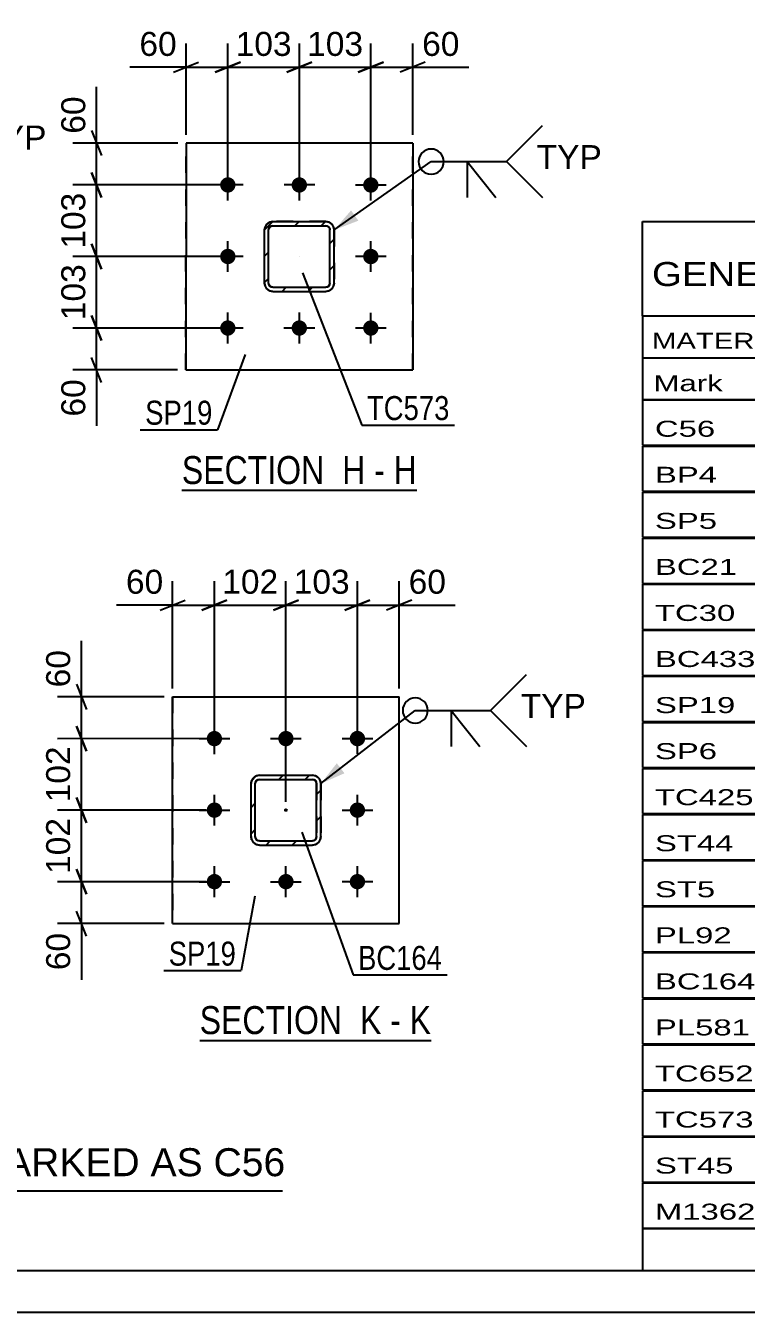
# Model space of a CAD drawing. Header units: millimetres. Extents: x -163 to 431, y -189 to 231.
# Drawn here: x 32.3 to 118.4, y -188.8 to -35.1 of the extents above; entities that cross this region are included whole.
import ezdxf

# ---------------------------------------------------------------- set-up
doc = ezdxf.new("R2010")
doc.units = ezdxf.units.MM
doc.linetypes.add('DXK_LINE_DOT2', pattern=[3.9198, 1.9599, -1.9599])
doc.linetypes.add('DXK_LINE_DOT3', pattern=[5.9187, 2.979, -0.9799, 0.9799, -0.9799])
doc.styles.add('Arial', font='ARIAL.TTF', dxfattribs={"height": 0.2})
doc.styles.add('Arial Narrow', font='ARIALN.TTF', dxfattribs={"height": 0.2})

# ---------------------------------------------------------------- blocks, each defined once
blk = doc.blocks.new('Unknown-284932107-1134')
at = {"color": 5, "linetype": 'Continuous'}
for p, q in [((-158.03, -183.79), (425.97, -183.79)), ((-163.03, -188.79), (430.97, -188.79))]:
    blk.add_line(p, q, dxfattribs=at)
blk = doc.blocks.new('Unknown-284932107-16 - 3554')
at = {"color": 6, "linetype": 'Continuous'}
blk.add_line((50.95, -90.63), (79.02, -90.63), dxfattribs=at)
at = {"color": 0, "linetype": 'Continuous'}
for points in [[(69.06, -89.88), (69.06, -86.38), (50.95, -86.38), (50.95, -89.88)], [(72.87, -89.88), (72.87, -86.38), (70.11, -86.38), (70.11, -89.88)], [(75.2, -89.88), (75.2, -86.38), (73.92, -86.38), (73.92, -89.88)], [(79.02, -89.88), (79.02, -86.38), (76.25, -86.38), (76.25, -89.88)]]:
    blk.add_wipeout(points, dxfattribs=at)
at = {"color": 7, "linetype": 'Continuous', "style": 'Arial Narrow'}
for s, p in [('SECTION ', (50.95, -89.88)), ('H', (70.11, -89.88)), ('H', (76.25, -89.88)), ('-', (73.92, -89.88))]:
    blk.add_text(s, height=3.34, dxfattribs=at).set_placement(p)
blk = doc.blocks.new('Unknown-284932107-21 - 4293')
at = {"color": 6, "linetype": 'Continuous'}
blk.add_line((53.08, -156.32), (80.73, -156.32), dxfattribs=at)
at = {"color": 0, "linetype": 'Continuous'}
for points in [[(71.19, -155.57), (71.19, -152.07), (53.08, -152.07), (53.08, -155.57)], [(74.8, -155.57), (74.8, -152.07), (72.24, -152.07), (72.24, -155.57)], [(77.12, -155.57), (77.12, -152.07), (75.85, -152.07), (75.85, -155.57)], [(80.73, -155.57), (80.73, -152.07), (78.17, -152.07), (78.17, -155.57)]]:
    blk.add_wipeout(points, dxfattribs=at)
at = {"color": 7, "linetype": 'Continuous', "style": 'Arial Narrow'}
for s, p in [('SECTION ', (53.08, -155.57)), ('K', (72.24, -155.57)), ('K', (78.17, -155.57)), ('-', (75.85, -155.57))]:
    blk.add_text(s, height=3.34, dxfattribs=at).set_placement(p)
blk = doc.blocks.new('Bolt-284932107-3603 - 3554')
at = {"linetype": 'Continuous'}
for points in [[(57.36, -54.17), (57.34, -54.36), (57.28, -54.54), (57.18, -54.71), (57.05, -54.85), (56.9, -54.96), (56.72, -55.04), (56.53, -55.08), (56.34, -55.07), (56.16, -55.03), (55.98, -54.95), (55.83, -54.84), (55.7, -54.69), (55.61, -54.53), (55.55, -54.35), (55.53, -54.15), (55.55, -53.96), (55.61, -53.78), (55.71, -53.62), (55.84, -53.48), (56, -53.36), (56.17, -53.29), (56.36, -53.25), (56.55, -53.25), (56.74, -53.29), (56.91, -53.37), (57.07, -53.49), (57.19, -53.63), (57.29, -53.8), (57.35, -53.98)], [(65.91, -54.17), (65.88, -54.36), (65.82, -54.54), (65.73, -54.71), (65.6, -54.85), (65.44, -54.96), (65.26, -55.04), (65.08, -55.08), (64.88, -55.07), (64.7, -55.03), (64.52, -54.95), (64.37, -54.84), (64.24, -54.7), (64.15, -54.53), (64.09, -54.35), (64.07, -54.16), (64.09, -53.97), (64.15, -53.78), (64.25, -53.62), (64.38, -53.48), (64.54, -53.37), (64.71, -53.29), (64.9, -53.25), (65.09, -53.25), (65.28, -53.29), (65.45, -53.37), (65.61, -53.49), (65.73, -53.63), (65.83, -53.8), (65.89, -53.98)], [(74.45, -54.17), (74.42, -54.36), (74.36, -54.55), (74.27, -54.71), (74.14, -54.85), (73.98, -54.96), (73.81, -55.04), (73.62, -55.08), (73.43, -55.08), (73.24, -55.03), (73.06, -54.96), (72.91, -54.84), (72.78, -54.7), (72.69, -54.53), (72.63, -54.35), (72.61, -54.16), (72.64, -53.97), (72.7, -53.79), (72.79, -53.62), (72.92, -53.48), (73.08, -53.37), (73.25, -53.29), (73.44, -53.25), (73.63, -53.25), (73.82, -53.3), (74, -53.38), (74.15, -53.49), (74.28, -53.63), (74.37, -53.8), (74.43, -53.98)], [(57.36, -62.71), (57.34, -62.9), (57.28, -63.08), (57.18, -63.25), (57.05, -63.39), (56.9, -63.5), (56.72, -63.58), (56.53, -63.62), (56.34, -63.62), (56.15, -63.57), (55.98, -63.49), (55.83, -63.38), (55.7, -63.24), (55.6, -63.07), (55.55, -62.89), (55.53, -62.7), (55.55, -62.51), (55.61, -62.32), (55.71, -62.16), (55.84, -62.02), (55.99, -61.91), (56.17, -61.83), (56.36, -61.79), (56.55, -61.79), (56.74, -61.84), (56.91, -61.91), (57.06, -62.03), (57.19, -62.17), (57.29, -62.34), (57.34, -62.52)], [(74.45, -62.72), (74.42, -62.91), (74.36, -63.09), (74.27, -63.25), (74.14, -63.39), (73.98, -63.51), (73.8, -63.58), (73.62, -63.62), (73.42, -63.62), (73.24, -63.58), (73.06, -63.5), (72.91, -63.38), (72.78, -63.24), (72.69, -63.07), (72.63, -62.89), (72.61, -62.7), (72.63, -62.51), (72.69, -62.33), (72.79, -62.16), (72.92, -62.02), (73.08, -61.91), (73.25, -61.83), (73.44, -61.79), (73.63, -61.8), (73.82, -61.84), (73.99, -61.92), (74.15, -62.03), (74.28, -62.18), (74.37, -62.34), (74.43, -62.52)], [(57.36, -71.25), (57.34, -71.44), (57.28, -71.63), (57.18, -71.79), (57.05, -71.93), (56.89, -72.04), (56.72, -72.12), (56.53, -72.16), (56.34, -72.16), (56.15, -72.12), (55.98, -72.04), (55.82, -71.92), (55.7, -71.78), (55.6, -71.61), (55.55, -71.43), (55.53, -71.24), (55.55, -71.05), (55.61, -70.87), (55.71, -70.7), (55.84, -70.56), (55.99, -70.45), (56.17, -70.37), (56.36, -70.33), (56.55, -70.34), (56.73, -70.38), (56.91, -70.46), (57.06, -70.57), (57.19, -70.71), (57.28, -70.88), (57.34, -71.06)], [(65.9, -71.26), (65.88, -71.45), (65.82, -71.63), (65.72, -71.79), (65.59, -71.93), (65.44, -72.05), (65.26, -72.12), (65.07, -72.16), (64.88, -72.16), (64.69, -72.12), (64.52, -72.04), (64.37, -71.92), (64.24, -71.78), (64.14, -71.61), (64.09, -71.43), (64.07, -71.24), (64.09, -71.05), (64.15, -70.87), (64.25, -70.7), (64.38, -70.56), (64.53, -70.45), (64.71, -70.37), (64.9, -70.33), (65.09, -70.34), (65.28, -70.38), (65.45, -70.46), (65.6, -70.57), (65.73, -70.72), (65.83, -70.88), (65.88, -71.07)], [(74.44, -71.26), (74.42, -71.45), (74.36, -71.63), (74.26, -71.79), (74.13, -71.94), (73.98, -72.05), (73.8, -72.12), (73.61, -72.16), (73.42, -72.16), (73.24, -72.12), (73.06, -72.04), (72.91, -71.92), (72.78, -71.78), (72.69, -71.61), (72.63, -71.43), (72.61, -71.24), (72.63, -71.05), (72.69, -70.87), (72.79, -70.7), (72.92, -70.56), (73.08, -70.45), (73.25, -70.37), (73.44, -70.34), (73.63, -70.34), (73.82, -70.38), (73.99, -70.46), (74.15, -70.57), (74.27, -70.72), (74.37, -70.88), (74.43, -71.07)]]:
    blk.add_hatch(color=1, dxfattribs=at).paths.add_polyline_path(points)
at = {"color": 1, "linetype": 'Continuous'}
for p, q in [((56.45, -56), (56.45, -52.33)), ((64.99, -56), (64.99, -52.33)), ((73.53, -56), (73.53, -52.33)), ((58.28, -54.16), (54.61, -54.16)), ((66.82, -54.16), (63.16, -54.16)), ((75.36, -54.17), (71.7, -54.17)), ((56.45, -64.54), (56.45, -60.87)), ((73.53, -64.54), (73.53, -60.87)), ((58.28, -62.7), (54.61, -62.7)), ((75.36, -62.71), (71.7, -62.71)), ((56.44, -73.08), (56.44, -69.41)), ((64.99, -73.08), (64.99, -69.41)), ((73.53, -73.08), (73.53, -69.42)), ((58.28, -71.25), (54.61, -71.25)), ((66.82, -71.25), (63.15, -71.25)), ((75.36, -71.25), (71.69, -71.25))]:
    blk.add_line(p, q, dxfattribs=at)
blk = doc.blocks.new('Part-284932107-3623 - 3554')
at = {"linetype": 'Continuous'}
h = blk.add_hatch(dxfattribs=at)
h.set_pattern_fill('', scale=0.7, style=0, pattern_type=0)
h.set_pattern_definition([(45, (61.8202, -58.5386), (-1.57154, 1.57154), [])])
h.paths.add_polyline_path([(68.15, -58.54), (61.82, -58.54), (61.44, -58.61), (61.11, -58.83), (60.9, -59.16), (60.82, -59.54), (60.82, -65.87), (60.9, -66.25), (61.11, -66.58), (61.44, -66.8), (61.82, -66.87), (68.15, -66.87), (68.53, -66.8), (68.86, -66.58), (69.08, -66.26), (69.15, -65.87), (69.15, -59.54), (69.08, -59.16), (68.86, -58.83), (68.54, -58.62)])
h.paths.add_polyline_path([(68.62, -59.35), (68.65, -59.54), (68.65, -65.87), (68.61, -66.06), (68.51, -66.23), (68.34, -66.33), (68.15, -66.37), (61.82, -66.37), (61.63, -66.33), (61.47, -66.23), (61.36, -66.06), (61.32, -65.87), (61.32, -59.54), (61.36, -59.35), (61.47, -59.18), (61.63, -59.08), (61.82, -59.04), (68.15, -59.04), (68.34, -59.08), (68.51, -59.19)])
at = {"color": 7, "linetype": 'DXK_LINE_DOT2'}
for p, q in [((60.82, -59.54), (60.9, -59.16)), ((60.82, -65.87), (60.82, -59.54)), ((61.36, -59.35), (61.32, -59.54)), ((61.32, -65.87), (61.32, -59.54)), ((61.47, -59.18), (61.36, -59.35)), ((61.44, -58.61), (61.82, -58.54)), ((61.63, -59.08), (61.47, -59.18)), ((61.82, -59.04), (61.63, -59.08)), ((68.15, -58.54), (61.82, -58.54)), ((61.82, -59.04), (68.15, -59.04)), ((68.15, -58.54), (68.54, -58.62)), ((68.35, -59.08), (68.15, -59.04)), ((68.51, -59.19), (68.35, -59.08)), ((68.62, -59.35), (68.51, -59.19)), ((68.65, -59.54), (68.62, -59.35)), ((68.65, -65.87), (68.65, -59.54)), ((69.08, -59.16), (69.08, -59.16)), ((69.08, -59.16), (69.15, -59.54)), ((69.15, -59.54), (69.15, -65.87)), ((60.9, -66.25), (60.82, -65.87)), ((61.32, -65.87), (61.36, -66.06)), ((61.36, -66.06), (61.47, -66.23)), ((68.51, -66.23), (68.61, -66.06)), ((68.61, -66.06), (68.65, -65.87)), ((69.15, -65.88), (69.08, -66.26)), ((69.15, -65.87), (69.15, -65.88)), ((61.82, -66.87), (61.44, -66.8)), ((61.47, -66.23), (61.63, -66.33)), ((61.63, -66.33), (61.82, -66.37)), ((61.82, -66.37), (68.15, -66.37)), ((61.82, -66.87), (68.15, -66.87)), ((68.15, -66.37), (68.34, -66.33)), ((68.54, -66.8), (68.15, -66.87)), ((68.34, -66.33), (68.51, -66.23))]:
    blk.add_line(p, q, dxfattribs=at)
at = {"color": 2, "linetype": 'Continuous'}
for p, q in [((60.9, -59.16), (60.82, -59.54)), ((60.82, -59.54), (60.82, -59.54)), ((60.82, -65.87), (60.82, -59.54)), ((61.32, -59.54), (61.36, -59.35)), ((61.32, -59.54), (61.32, -59.54)), ((61.32, -65.87), (61.32, -59.54)), ((61.36, -59.35), (61.47, -59.18)), ((61.82, -58.54), (61.44, -58.61)), ((61.47, -59.18), (61.63, -59.08)), ((61.63, -59.08), (61.82, -59.04)), ((61.82, -58.54), (61.82, -58.54)), ((61.82, -58.54), (68.15, -58.54)), ((61.82, -59.04), (61.82, -59.04)), ((61.82, -59.04), (68.15, -59.04)), ((68.15, -58.54), (68.15, -58.54)), ((68.54, -58.62), (68.15, -58.54)), ((68.15, -59.04), (68.15, -59.04)), ((68.15, -59.04), (68.34, -59.08)), ((68.34, -59.08), (68.51, -59.19)), ((68.51, -59.19), (68.62, -59.35)), ((68.62, -59.35), (68.65, -59.54)), ((68.65, -59.54), (68.65, -59.54)), ((68.65, -65.87), (68.65, -59.54)), ((69.15, -59.54), (69.08, -59.16)), ((69.15, -59.54), (69.15, -59.54)), ((69.15, -65.87), (69.15, -59.54)), ((60.82, -65.87), (60.82, -65.87)), ((60.82, -65.87), (60.9, -66.25)), ((61.32, -65.87), (61.32, -65.87)), ((61.36, -66.06), (61.32, -65.87)), ((61.47, -66.23), (61.36, -66.06)), ((68.61, -66.06), (68.51, -66.23)), ((68.65, -65.87), (68.61, -66.06)), ((68.65, -65.87), (68.65, -65.87)), ((69.08, -66.26), (69.15, -65.87)), ((69.15, -65.87), (69.15, -65.87)), ((61.44, -66.8), (61.82, -66.87)), ((61.63, -66.33), (61.47, -66.23)), ((61.82, -66.37), (61.63, -66.33)), ((61.82, -66.37), (61.82, -66.37)), ((61.82, -66.37), (68.15, -66.37)), ((61.82, -66.87), (61.82, -66.87)), ((61.82, -66.87), (68.15, -66.87)), ((68.34, -66.33), (68.15, -66.37)), ((68.15, -66.37), (68.15, -66.37)), ((68.15, -66.87), (68.53, -66.8)), ((68.15, -66.87), (68.15, -66.87)), ((68.51, -66.23), (68.34, -66.33))]:
    blk.add_line(p, q, dxfattribs=at)
at = {"color": 7, "linetype": 'DXK_LINE_DOT3'}
blk.add_line((64.99, -62.71), (64.99, -62.71), dxfattribs=at)
at = {"color": 7, "linetype": 'DXK_LINE_DOT2'}
for centre, start, end in [((61.82, -59.54), 112.4901, 157.4901), ((68.15, -59.54), 22.4901, 67.4901), ((61.82, -65.87), 202.4901, 247.4901), ((68.15, -65.87), 292.4901, 337.4901)]:
    blk.add_arc(centre, 1, start, end, dxfattribs=at)
at = {"color": 2, "linetype": 'Continuous'}
for centre, start, end in [((61.82, -59.54), 112.4901, 157.4901), ((68.15, -59.54), 22.4901, 67.4901), ((61.82, -65.87), 202.4901, 247.4901), ((68.15, -65.87), 292.4901, 337.4901)]:
    blk.add_arc(centre, 1, start, end, dxfattribs=at)
blk = doc.blocks.new('Part-284932107-3637 - 3554')
at = {"color": 2, "linetype": 'Continuous'}
for p, q in [((51.45, -49.16), (51.44, -76.25)), ((78.53, -49.17), (51.45, -49.16)), ((78.53, -49.17), (78.53, -49.17)), ((78.53, -49.17), (78.53, -76.25)), ((51.44, -76.25), (78.53, -76.25)), ((78.53, -76.25), (78.53, -76.25))]:
    blk.add_line(p, q, dxfattribs=at)
at = {"color": 7, "linetype": 'DXK_LINE_DOT2'}
for p, q in [((51.44, -76.25), (51.45, -49.16)), ((78.53, -76.25), (78.53, -49.17)), ((78.53, -49.17), (78.53, -49.17)), ((78.53, -76.25), (78.53, -76.25))]:
    blk.add_line(p, q, dxfattribs=at)
blk = doc.blocks.new('Part-284932107-4358 - 4293')
at = {"linetype": 'Continuous'}
h = blk.add_hatch(dxfattribs=at)
h.set_pattern_fill('', scale=0.7, style=0, pattern_type=0)
h.set_pattern_definition([(45, (59.833, -124.7342), (-1.57154, 1.57154), [])])
h.paths.add_polyline_path([(60.22, -124.66), (59.83, -124.73), (59.51, -124.95), (59.29, -125.28), (59.22, -125.66), (59.22, -131.99), (59.29, -132.37), (59.51, -132.7), (59.83, -132.92), (60.22, -132.99), (66.55, -132.99), (66.93, -132.91), (67.26, -132.7), (67.47, -132.37), (67.55, -131.99), (67.55, -125.66), (67.47, -125.27), (67.26, -124.95), (66.93, -124.73), (66.55, -124.66)])
h.paths.add_polyline_path([(66.55, -125.16), (66.74, -125.19), (66.9, -125.3), (67.01, -125.47), (67.05, -125.66), (67.05, -131.99), (67.01, -132.18), (66.9, -132.34), (66.74, -132.45), (66.55, -132.49), (60.22, -132.49), (60.03, -132.45), (59.86, -132.34), (59.76, -132.18), (59.72, -131.99), (59.72, -125.66), (59.75, -125.47), (59.86, -125.3), (60.02, -125.2), (60.22, -125.16)])
blk.add_hatch(color=246, dxfattribs=at).paths.add_polyline_path([(63.38, -128.92, -1), (63.38, -128.72, -1)])
at = {"color": 7, "linetype": 'DXK_LINE_DOT2'}
for p, q in [((59.22, -125.66), (59.29, -125.28)), ((59.22, -131.99), (59.22, -125.66)), ((59.75, -125.47), (59.72, -125.66)), ((59.72, -131.99), (59.72, -125.66)), ((59.86, -125.3), (59.75, -125.47)), ((59.83, -124.73), (60.22, -124.66)), ((60.02, -125.2), (59.86, -125.3)), ((60.22, -125.16), (60.02, -125.2)), ((60.22, -124.66), (66.55, -124.66)), ((60.22, -125.16), (66.55, -125.16)), ((66.55, -124.66), (66.93, -124.73)), ((66.74, -125.2), (66.55, -125.16)), ((66.9, -125.3), (66.74, -125.2)), ((67.01, -125.47), (66.9, -125.3)), ((67.05, -125.66), (67.01, -125.47)), ((67.05, -125.66), (67.05, -131.99)), ((67.47, -125.27), (67.55, -125.66)), ((67.55, -125.66), (67.55, -131.99)), ((59.29, -132.37), (59.22, -131.99)), ((59.72, -131.99), (59.76, -132.18)), ((67.01, -132.18), (67.05, -131.99)), ((67.55, -131.99), (67.47, -132.37)), ((67.55, -131.99), (67.55, -131.99)), ((59.76, -132.18), (59.86, -132.35)), ((60.22, -132.99), (59.83, -132.92)), ((59.86, -132.35), (60.03, -132.45)), ((60.03, -132.45), (60.22, -132.49)), ((60.22, -132.49), (66.55, -132.49)), ((60.22, -132.99), (66.55, -132.99)), ((66.55, -132.49), (66.74, -132.45)), ((66.93, -132.91), (66.55, -132.99)), ((66.74, -132.45), (66.9, -132.34)), ((66.9, -132.34), (67.01, -132.18)), ((66.93, -132.91), (66.93, -132.91))]:
    blk.add_line(p, q, dxfattribs=at)
at = {"color": 2, "linetype": 'Continuous'}
for p, q in [((59.29, -125.28), (59.22, -125.66)), ((59.22, -125.66), (59.22, -125.66)), ((59.22, -131.99), (59.22, -125.66)), ((59.72, -125.66), (59.75, -125.47)), ((59.72, -125.66), (59.72, -125.66)), ((59.72, -131.99), (59.72, -125.66)), ((59.75, -125.47), (59.86, -125.3)), ((60.22, -124.66), (59.83, -124.73)), ((59.86, -125.3), (60.02, -125.2)), ((60.02, -125.2), (60.22, -125.16)), ((60.22, -124.66), (60.22, -124.66)), ((60.22, -124.66), (66.55, -124.66)), ((60.22, -125.16), (60.22, -125.16)), ((60.22, -125.16), (66.55, -125.16)), ((66.55, -124.66), (66.55, -124.66)), ((66.93, -124.73), (66.55, -124.66)), ((66.55, -125.16), (66.55, -125.16)), ((66.55, -125.16), (66.74, -125.19)), ((66.74, -125.19), (66.9, -125.3)), ((66.9, -125.3), (67.01, -125.47)), ((67.01, -125.47), (67.05, -125.66)), ((67.05, -125.66), (67.05, -125.66)), ((67.05, -131.99), (67.05, -125.66)), ((67.55, -125.66), (67.47, -125.27)), ((67.55, -125.66), (67.55, -125.66)), ((67.55, -131.99), (67.55, -125.66)), ((59.22, -131.99), (59.22, -131.99)), ((59.22, -131.99), (59.29, -132.37)), ((59.72, -131.99), (59.72, -131.99)), ((59.76, -132.18), (59.72, -131.99)), ((67.05, -131.99), (67.01, -132.18)), ((67.05, -131.99), (67.05, -131.99)), ((67.47, -132.37), (67.55, -131.99)), ((67.55, -131.99), (67.55, -131.99)), ((59.86, -132.34), (59.76, -132.18)), ((59.83, -132.92), (60.22, -132.99)), ((60.03, -132.45), (59.86, -132.34)), ((60.22, -132.49), (60.03, -132.45)), ((60.22, -132.49), (60.22, -132.49)), ((60.22, -132.49), (66.55, -132.49)), ((60.22, -132.99), (60.22, -132.99)), ((60.22, -132.99), (66.55, -132.99)), ((66.74, -132.45), (66.55, -132.49)), ((66.55, -132.49), (66.55, -132.49)), ((66.55, -132.99), (66.93, -132.91)), ((66.55, -132.99), (66.55, -132.99)), ((66.9, -132.34), (66.74, -132.45)), ((67.01, -132.18), (66.9, -132.34))]:
    blk.add_line(p, q, dxfattribs=at)
at = {"color": 7, "linetype": 'DXK_LINE_DOT3'}
blk.add_line((63.38, -128.82), (63.38, -128.82), dxfattribs=at)
at = {"color": 246, "linetype": 'DXK_LINE_DOT2'}
blk.add_line((63.38, -128.82), (63.38, -128.82), dxfattribs=at)
at = {"color": 246, "linetype": 'Continuous'}
blk.add_circle((63.38, -128.82), 0.1, dxfattribs=at)
at = {"color": 7, "linetype": 'DXK_LINE_DOT2'}
for centre, start, end in [((60.22, -125.66), 112.5099, 157.5099), ((66.55, -125.66), 22.5099, 67.5099), ((60.22, -131.99), 202.5099, 247.5099), ((66.55, -131.99), 292.5099, 337.5099)]:
    blk.add_arc(centre, 1, start, end, dxfattribs=at)
at = {"color": 2, "linetype": 'Continuous'}
for centre, start, end in [((60.22, -125.66), 112.5099, 157.5099), ((66.55, -125.66), 22.5099, 67.5099), ((60.22, -131.99), 202.5099, 247.5099), ((66.55, -131.99), 292.5099, 337.5099)]:
    blk.add_arc(centre, 1, start, end, dxfattribs=at)
blk = doc.blocks.new('Bolt-284932107-4303 - 4293')
at = {"linetype": 'Continuous'}
for points in [[(55.63, -120.74), (55.52, -120.9), (55.38, -121.03), (55.21, -121.12), (55.03, -121.18), (54.84, -121.2), (54.65, -121.18), (54.47, -121.12), (54.3, -121.03), (54.16, -120.9), (54.05, -120.74), (53.97, -120.57), (53.93, -120.38), (53.93, -120.19), (53.97, -120), (54.05, -119.82), (54.16, -119.67), (54.3, -119.54), (54.47, -119.45), (54.65, -119.39), (54.84, -119.37), (55.03, -119.39), (55.21, -119.45), (55.38, -119.54), (55.52, -119.67), (55.63, -119.83), (55.71, -120), (55.75, -120.19), (55.75, -120.38), (55.71, -120.57)], [(64.18, -120.74), (64.06, -120.9), (63.92, -121.02), (63.75, -121.12), (63.57, -121.18), (63.38, -121.2), (63.19, -121.18), (63.01, -121.12), (62.84, -121.02), (62.7, -120.9), (62.59, -120.74), (62.51, -120.56), (62.47, -120.38), (62.47, -120.19), (62.51, -120), (62.59, -119.82), (62.7, -119.67), (62.84, -119.54), (63.01, -119.44), (63.19, -119.39), (63.38, -119.37), (63.57, -119.39), (63.76, -119.45), (63.92, -119.54), (64.06, -119.67), (64.18, -119.83), (64.25, -120), (64.29, -120.19), (64.29, -120.38), (64.25, -120.57)], [(72.72, -120.74), (72.6, -120.9), (72.46, -121.02), (72.3, -121.12), (72.11, -121.18), (71.92, -121.2), (71.73, -121.18), (71.55, -121.12), (71.38, -121.02), (71.24, -120.89), (71.13, -120.74), (71.05, -120.56), (71.01, -120.38), (71.01, -120.18), (71.05, -120), (71.13, -119.82), (71.24, -119.67), (71.39, -119.54), (71.55, -119.44), (71.73, -119.38), (71.92, -119.36), (72.12, -119.38), (72.3, -119.44), (72.46, -119.54), (72.61, -119.67), (72.72, -119.82), (72.8, -120), (72.84, -120.19), (72.84, -120.38), (72.8, -120.57)], [(55.64, -129.29), (55.52, -129.44), (55.38, -129.57), (55.21, -129.66), (55.03, -129.72), (54.84, -129.74), (54.65, -129.72), (54.47, -129.66), (54.3, -129.57), (54.16, -129.44), (54.05, -129.28), (53.97, -129.11), (53.93, -128.92), (53.93, -128.73), (53.97, -128.54), (54.05, -128.37), (54.16, -128.21), (54.3, -128.08), (54.47, -127.99), (54.65, -127.93), (54.84, -127.91), (55.03, -127.93), (55.22, -127.99), (55.38, -128.08), (55.52, -128.21), (55.64, -128.37), (55.71, -128.54), (55.75, -128.73), (55.75, -128.92), (55.71, -129.11)], [(72.72, -129.28), (72.61, -129.44), (72.46, -129.57), (72.3, -129.66), (72.11, -129.72), (71.92, -129.74), (71.73, -129.72), (71.55, -129.66), (71.39, -129.56), (71.24, -129.44), (71.13, -129.28), (71.05, -129.11), (71.01, -128.92), (71.01, -128.73), (71.05, -128.54), (71.13, -128.36), (71.24, -128.21), (71.39, -128.08), (71.55, -127.98), (71.74, -127.93), (71.93, -127.91), (72.12, -127.93), (72.3, -127.99), (72.46, -128.08), (72.61, -128.21), (72.72, -128.37), (72.8, -128.54), (72.84, -128.73), (72.84, -128.92), (72.8, -129.11)], [(55.64, -137.83), (55.52, -137.98), (55.38, -138.11), (55.22, -138.21), (55.03, -138.26), (54.84, -138.28), (54.65, -138.26), (54.47, -138.2), (54.3, -138.11), (54.16, -137.98), (54.05, -137.82), (53.97, -137.65), (53.93, -137.46), (53.93, -137.27), (53.97, -137.08), (54.05, -136.91), (54.16, -136.75), (54.31, -136.63), (54.47, -136.53), (54.65, -136.47), (54.84, -136.45), (55.03, -136.47), (55.22, -136.53), (55.38, -136.63), (55.53, -136.75), (55.64, -136.91), (55.72, -137.09), (55.76, -137.27), (55.75, -137.46), (55.71, -137.65)], [(64.18, -137.83), (64.07, -137.98), (63.92, -138.11), (63.76, -138.2), (63.57, -138.26), (63.38, -138.28), (63.19, -138.26), (63.01, -138.2), (62.85, -138.11), (62.7, -137.98), (62.59, -137.82), (62.51, -137.65), (62.47, -137.46), (62.47, -137.27), (62.51, -137.08), (62.59, -136.91), (62.7, -136.75), (62.85, -136.62), (63.01, -136.53), (63.2, -136.47), (63.39, -136.45), (63.58, -136.47), (63.76, -136.53), (63.92, -136.63), (64.07, -136.75), (64.18, -136.91), (64.26, -137.08), (64.3, -137.27), (64.3, -137.46), (64.26, -137.65)], [(72.72, -137.82), (72.61, -137.98), (72.46, -138.11), (72.3, -138.2), (72.12, -138.26), (71.93, -138.28), (71.73, -138.26), (71.55, -138.2), (71.39, -138.11), (71.24, -137.98), (71.13, -137.82), (71.05, -137.65), (71.01, -137.46), (71.02, -137.27), (71.06, -137.08), (71.13, -136.91), (71.25, -136.75), (71.39, -136.62), (71.55, -136.53), (71.74, -136.47), (71.93, -136.45), (72.12, -136.47), (72.3, -136.53), (72.47, -136.62), (72.61, -136.75), (72.72, -136.91), (72.8, -137.08), (72.84, -137.27), (72.84, -137.46), (72.8, -137.65)]]:
    blk.add_hatch(color=1, dxfattribs=at).paths.add_polyline_path(points)
at = {"color": 1, "linetype": 'Continuous'}
for p, q in [((54.84, -122.12), (54.84, -118.45)), ((63.38, -122.12), (63.38, -118.45)), ((71.92, -122.11), (71.92, -118.45)), ((53.01, -120.28), (56.67, -120.28)), ((61.55, -120.28), (65.22, -120.28)), ((70.09, -120.28), (73.76, -120.28)), ((54.84, -130.66), (54.84, -126.99)), ((71.93, -130.66), (71.92, -126.99)), ((53.01, -128.83), (56.68, -128.83)), ((70.09, -128.82), (73.76, -128.82)), ((54.84, -139.2), (54.84, -135.53)), ((63.39, -139.2), (63.38, -135.53)), ((71.93, -139.2), (71.93, -135.53)), ((53.01, -137.37), (56.68, -137.37)), ((61.55, -137.37), (65.22, -137.37)), ((70.09, -137.36), (73.76, -137.36))]:
    blk.add_line(p, q, dxfattribs=at)
blk = doc.blocks.new('Part-284932107-4344 - 4293')
at = {"color": 2, "linetype": 'Continuous'}
for p, q in [((49.84, -115.29), (76.92, -115.28)), ((49.84, -115.29), (49.84, -115.29)), ((49.84, -142.37), (49.84, -115.29)), ((76.92, -115.28), (76.92, -115.28)), ((76.93, -142.36), (76.92, -115.28)), ((49.84, -142.37), (76.93, -142.36)), ((49.84, -142.37), (49.84, -142.37)), ((76.93, -142.36), (76.93, -142.36))]:
    blk.add_line(p, q, dxfattribs=at)
at = {"color": 7, "linetype": 'DXK_LINE_DOT2'}
for p, q in [((49.84, -115.29), (76.92, -115.28)), ((49.84, -115.29), (49.84, -142.37)), ((76.93, -142.36), (76.92, -115.28)), ((49.84, -142.37), (76.93, -142.36))]:
    blk.add_line(p, q, dxfattribs=at)
blk = doc.blocks.new('StraightDimension-284932107-3693 - 3554')
at = {"color": 7, "linetype": 'Continuous'}
for p, q in [((56.45, -53.16), (56.45, -37.25)), ((64.99, -53.16), (64.99, -37.25)), ((54.95, -40.7), (57.95, -39.5)), ((66.49, -39.5), (63.49, -40.7)), ((56.45, -40.1), (64.99, -40.1))]:
    blk.add_line(p, q, dxfattribs=at)
at = {"color": 0}
blk.add_wipeout([(64.65, -39.35), (64.65, -35.15), (56.78, -35.15), (56.78, -39.35)], dxfattribs=at)
at = {"color": 3, "style": 'Arial'}
blk.add_text('103', height=2.865, dxfattribs=at).set_placement((57.38, -38.75))
blk = doc.blocks.new('StraightDimension-284932107-3683 - 3554')
at = {"color": 7, "linetype": 'Continuous'}
for p, q in [((51.45, -48.16), (51.45, -37.25)), ((56.45, -53.16), (56.45, -37.25)), ((49.95, -40.7), (52.95, -39.5)), ((57.95, -39.5), (54.95, -40.7)), ((51.45, -40.1), (56.45, -40.1))]:
    blk.add_line(p, q, dxfattribs=at)
at = {"color": 0}
blk.add_wipeout([(50.92, -39.35), (50.92, -35.15), (45.28, -35.15), (45.28, -39.35)], dxfattribs=at)
at = {"color": 7, "linetype": 'Continuous'}
blk.add_line((51.45, -40.1), (44.75, -40.1), dxfattribs=at)
blk.add_line((51.45, -40.1), (44.75, -40.1), dxfattribs=at)
at = {"color": 3, "style": 'Arial'}
blk.add_text('60', height=2.865, dxfattribs=at).set_placement((45.88, -38.75))
blk = doc.blocks.new('StraightDimension-284932107-3642 - 3554')
at = {"color": 7, "linetype": 'Continuous'}
for p, q in [((40.16, -69.75), (41.36, -72.75)), ((55.44, -71.25), (37.91, -71.25)), ((40.76, -76.25), (40.76, -71.25)), ((41.36, -77.75), (40.16, -74.75)), ((50.44, -76.25), (37.91, -76.25))]:
    blk.add_line(p, q, dxfattribs=at)
at = {"color": 0}
blk.add_wipeout([(40.01, -76.77), (35.81, -76.77), (35.81, -82.42), (40.01, -82.42)], dxfattribs=at)
at = {"color": 7, "linetype": 'Continuous'}
blk.add_line((40.76, -76.25), (40.76, -82.94), dxfattribs=at)
blk.add_line((40.76, -76.25), (40.76, -82.94), dxfattribs=at)
at = {"color": 3, "style": 'Arial'}
blk.add_text('60', height=2.865, rotation=90.0002, dxfattribs=at).set_placement((39.41, -81.82))
blk = doc.blocks.new('StraightDimension-284932107-3652 - 3554')
at = {"color": 7, "linetype": 'Continuous'}
for p, q in [((40.16, -61.2), (41.36, -64.2)), ((55.45, -62.7), (37.91, -62.7)), ((40.76, -71.25), (40.76, -62.7)), ((41.36, -72.75), (40.16, -69.75)), ((55.44, -71.25), (37.91, -71.25))]:
    blk.add_line(p, q, dxfattribs=at)
at = {"color": 0}
blk.add_wipeout([(40.01, -63.04), (35.81, -63.04), (35.81, -70.91), (40.01, -70.91)], dxfattribs=at)
at = {"color": 3, "style": 'Arial'}
blk.add_text('103', height=2.865, rotation=90.0002, dxfattribs=at).set_placement((39.41, -70.31))
blk = doc.blocks.new('StraightDimension-284932107-3662 - 3554')
at = {"color": 7, "linetype": 'Continuous'}
for p, q in [((40.16, -52.66), (41.36, -55.66)), ((55.45, -54.16), (37.91, -54.16)), ((40.76, -62.7), (40.76, -54.16)), ((41.36, -64.2), (40.16, -61.2)), ((55.45, -62.7), (37.91, -62.7))]:
    blk.add_line(p, q, dxfattribs=at)
at = {"color": 0}
blk.add_wipeout([(40.01, -54.5), (35.81, -54.5), (35.81, -62.37), (40.01, -62.37)], dxfattribs=at)
at = {"color": 3, "style": 'Arial'}
blk.add_text('103', height=2.865, rotation=90.0002, dxfattribs=at).set_placement((39.41, -61.77))
blk = doc.blocks.new('StraightDimension-284932107-3672 - 3554')
at = {"color": 7, "linetype": 'Continuous'}
for p, q in [((50.45, -49.16), (37.91, -49.16)), ((40.16, -47.66), (41.36, -50.66)), ((40.76, -54.16), (40.76, -49.16)), ((41.36, -55.66), (40.16, -52.66)), ((55.45, -54.16), (37.91, -54.16))]:
    blk.add_line(p, q, dxfattribs=at)
at = {"color": 0}
blk.add_wipeout([(40.01, -42.99), (35.81, -42.99), (35.81, -48.64), (40.01, -48.64)], dxfattribs=at)
at = {"color": 7, "linetype": 'Continuous'}
blk.add_line((40.76, -49.16), (40.76, -42.46), dxfattribs=at)
blk.add_line((40.76, -49.16), (40.76, -42.46), dxfattribs=at)
at = {"color": 3, "style": 'Arial'}
blk.add_text('60', height=2.865, rotation=90.0002, dxfattribs=at).set_placement((39.41, -48.04))
blk = doc.blocks.new('StraightDimension-284932107-3703 - 3554')
at = {"color": 7, "linetype": 'Continuous'}
for p, q in [((64.99, -53.16), (64.99, -37.25)), ((73.53, -53.17), (73.53, -37.25)), ((63.49, -40.7), (66.49, -39.5)), ((75.03, -39.5), (72.03, -40.7)), ((64.99, -40.1), (73.53, -40.1))]:
    blk.add_line(p, q, dxfattribs=at)
at = {"color": 0}
blk.add_wipeout([(73.19, -39.35), (73.19, -35.15), (65.32, -35.15), (65.32, -39.35)], dxfattribs=at)
at = {"color": 3, "style": 'Arial'}
blk.add_text('103', height=2.865, dxfattribs=at).set_placement((65.92, -38.75))
blk = doc.blocks.new('StraightDimension-284932107-3713 - 3554')
at = {"color": 7, "linetype": 'Continuous'}
for p, q in [((73.53, -53.17), (73.53, -37.25)), ((78.53, -48.17), (78.53, -37.25)), ((72.03, -40.7), (75.03, -39.5)), ((80.03, -39.5), (77.03, -40.7)), ((73.53, -40.1), (78.53, -40.1))]:
    blk.add_line(p, q, dxfattribs=at)
at = {"color": 0}
blk.add_wipeout([(84.7, -39.35), (84.7, -35.15), (79.06, -35.15), (79.06, -39.35)], dxfattribs=at)
at = {"color": 7, "linetype": 'Continuous'}
blk.add_line((78.53, -40.1), (85.23, -40.1), dxfattribs=at)
blk.add_line((78.53, -40.1), (85.23, -40.1), dxfattribs=at)
at = {"color": 3, "style": 'Arial'}
blk.add_text('60', height=2.865, dxfattribs=at).set_placement((79.66, -38.75))
blk = doc.blocks.new('StraightDimension-284932107-4382 - 4293')
at = {"color": 7, "linetype": 'Continuous'}
for p, q in [((63.38, -127.82), (63.38, -101.48)), ((71.92, -119.28), (71.92, -101.48)), ((61.88, -104.93), (64.88, -103.73)), ((63.38, -104.33), (71.92, -104.33)), ((73.42, -103.73), (70.42, -104.93))]:
    blk.add_line(p, q, dxfattribs=at)
at = {"color": 0}
blk.add_wipeout([(71.59, -103.58), (71.59, -99.38), (63.72, -99.38), (63.72, -103.58)], dxfattribs=at)
at = {"color": 3, "style": 'Arial'}
blk.add_text('103', height=2.865, dxfattribs=at).set_placement((64.32, -102.98))
blk = doc.blocks.new('StraightDimension-284932107-4363 - 4293')
at = {"color": 7, "linetype": 'Continuous'}
for p, q in [((49.84, -114.29), (49.84, -101.48)), ((54.84, -119.28), (54.84, -101.48)), ((48.34, -104.93), (51.34, -103.73)), ((49.84, -104.33), (54.84, -104.33)), ((56.34, -103.73), (53.34, -104.93))]:
    blk.add_line(p, q, dxfattribs=at)
at = {"color": 0}
blk.add_wipeout([(49.31, -103.58), (49.31, -99.38), (43.67, -99.38), (43.67, -103.58)], dxfattribs=at)
at = {"color": 7, "linetype": 'Continuous'}
blk.add_line((49.84, -104.33), (43.14, -104.33), dxfattribs=at)
blk.add_line((49.84, -104.33), (43.14, -104.33), dxfattribs=at)
at = {"color": 3, "style": 'Arial'}
blk.add_text('60', height=2.865, dxfattribs=at).set_placement((44.27, -102.98))
blk = doc.blocks.new('StraightDimension-284932107-8645 - 4293')
at = {"color": 7, "linetype": 'Continuous'}
for p, q in [((38.35, -118.79), (39.55, -121.79)), ((53.84, -120.28), (36.1, -120.29)), ((38.95, -128.83), (38.95, -120.29)), ((39.55, -130.33), (38.35, -127.33)), ((53.84, -128.83), (36.1, -128.83))]:
    blk.add_line(p, q, dxfattribs=at)
at = {"color": 0}
blk.add_wipeout([(38.2, -120.62), (34, -120.62), (34, -128.49), (38.2, -128.49)], dxfattribs=at)
at = {"color": 3, "style": 'Arial'}
blk.add_text('102', height=2.865, rotation=90.0117, dxfattribs=at).set_placement((37.6, -127.89))
blk = doc.blocks.new('StraightDimension-284932107-4373 - 4293')
at = {"color": 7, "linetype": 'Continuous'}
for p, q in [((54.84, -119.28), (54.84, -101.48)), ((63.38, -127.82), (63.38, -101.48)), ((53.34, -104.93), (56.34, -103.73)), ((54.84, -104.33), (63.38, -104.33)), ((64.88, -103.73), (61.88, -104.93))]:
    blk.add_line(p, q, dxfattribs=at)
at = {"color": 0}
blk.add_wipeout([(63.05, -103.58), (63.05, -99.38), (55.18, -99.38), (55.18, -103.58)], dxfattribs=at)
at = {"color": 3, "style": 'Arial'}
blk.add_text('102', height=2.865, dxfattribs=at).set_placement((55.78, -102.98))
blk = doc.blocks.new('StraightDimension-284932107-4391 - 4293')
at = {"color": 7, "linetype": 'Continuous'}
for p, q in [((71.92, -119.28), (71.92, -101.48)), ((76.92, -114.28), (76.92, -101.48)), ((70.42, -104.93), (73.42, -103.73)), ((71.92, -104.33), (76.92, -104.33)), ((78.42, -103.73), (75.42, -104.93))]:
    blk.add_line(p, q, dxfattribs=at)
at = {"color": 0}
blk.add_wipeout([(83.1, -103.58), (83.1, -99.38), (77.45, -99.38), (77.45, -103.58)], dxfattribs=at)
at = {"color": 7, "linetype": 'Continuous'}
blk.add_line((76.92, -104.33), (83.62, -104.33), dxfattribs=at)
blk.add_line((76.92, -104.33), (83.62, -104.33), dxfattribs=at)
at = {"color": 3, "style": 'Arial'}
blk.add_text('60', height=2.865, dxfattribs=at).set_placement((78.05, -102.98))
blk = doc.blocks.new('StraightDimension-284932107-6022 - 4293')
at = {"color": 7, "linetype": 'Continuous'}
for p, q in [((38.35, -113.79), (39.55, -116.79)), ((48.84, -115.29), (36.1, -115.29)), ((38.95, -120.29), (38.95, -115.29)), ((39.55, -121.79), (38.35, -118.79)), ((53.84, -120.28), (36.1, -120.29))]:
    blk.add_line(p, q, dxfattribs=at)
at = {"color": 0}
blk.add_wipeout([(38.2, -109.11), (34, -109.12), (34, -114.76), (38.2, -114.76)], dxfattribs=at)
at = {"color": 7, "linetype": 'Continuous'}
blk.add_line((38.95, -115.29), (38.95, -108.59), dxfattribs=at)
blk.add_line((38.95, -115.29), (38.95, -108.59), dxfattribs=at)
at = {"color": 3, "style": 'Arial'}
blk.add_text('60', height=2.865, rotation=90.0117, dxfattribs=at).set_placement((37.6, -114.16))
blk = doc.blocks.new('StraightDimension-284932107-6023 - 4293')
at = {"color": 7, "linetype": 'Continuous'}
for p, q in [((38.35, -135.87), (39.55, -138.87)), ((53.84, -137.37), (36.1, -137.37)), ((38.95, -142.37), (38.95, -137.37)), ((39.55, -143.87), (38.35, -140.87)), ((48.84, -142.37), (36.1, -142.37))]:
    blk.add_line(p, q, dxfattribs=at)
at = {"color": 0}
blk.add_wipeout([(38.2, -142.9), (34, -142.9), (34, -148.54), (38.2, -148.54)], dxfattribs=at)
at = {"color": 7, "linetype": 'Continuous'}
blk.add_line((38.95, -142.37), (38.95, -149.07), dxfattribs=at)
blk.add_line((38.95, -142.37), (38.95, -149.07), dxfattribs=at)
at = {"color": 3, "style": 'Arial'}
blk.add_text('60', height=2.865, rotation=90.0117, dxfattribs=at).set_placement((37.6, -147.94))
blk = doc.blocks.new('StraightDimension-284932107-8643 - 4293')
at = {"color": 7, "linetype": 'Continuous'}
for p, q in [((38.35, -127.33), (39.55, -130.33)), ((53.84, -128.83), (36.1, -128.83)), ((38.95, -137.37), (38.95, -128.83)), ((39.55, -138.87), (38.35, -135.87)), ((53.84, -137.37), (36.1, -137.37))]:
    blk.add_line(p, q, dxfattribs=at)
at = {"color": 0}
blk.add_wipeout([(38.2, -129.16), (34, -129.16), (34, -137.04), (38.2, -137.03)], dxfattribs=at)
at = {"color": 3, "style": 'Arial'}
blk.add_text('102', height=2.865, rotation=90.0117, dxfattribs=at).set_placement((37.6, -136.44))
blk = doc.blocks.new('Unknown-284932107-9222')
at = {"color": 7, "linetype": 'Continuous'}
blk.add_line((-7.03, -174.29), (62.97, -174.29), dxfattribs=at)
at = {"color": 7, "style": 'Arial'}
blk.add_text('ONE-COLUMN MARKED AS C56', height=3.3428, dxfattribs=at).set_placement((-7.27, -172.54))
blk = doc.blocks.new('Unknown-284932107-9221')
at = {"color": 7, "linetype": 'Continuous'}
for p, q in [((105.97, -58.54), (265.97, -58.54)), ((105.97, -69.79), (105.97, -58.54)), ((105.97, -69.79), (265.97, -69.79)), ((105.97, -69.79), (105.97, -74.79)), ((105.97, -74.79), (265.97, -74.79)), ((105.97, -74.79), (105.97, -79.79)), ((105.97, -79.79), (265.97, -79.79)), ((105.97, -79.84), (105.97, -85.24)), ((105.97, -79.84), (265.97, -79.84)), ((105.97, -85.24), (265.97, -85.24)), ((105.97, -85.34), (105.97, -90.74)), ((105.97, -85.34), (265.97, -85.34)), ((105.97, -90.74), (265.97, -90.74)), ((105.97, -90.84), (105.97, -96.24)), ((105.97, -90.84), (265.97, -90.84)), ((105.97, -96.24), (265.97, -96.24)), ((105.97, -96.34), (105.97, -101.74)), ((105.97, -96.34), (265.97, -96.34)), ((105.97, -101.74), (265.97, -101.74)), ((105.97, -101.84), (105.97, -107.24)), ((105.97, -101.84), (265.97, -101.84)), ((105.97, -107.24), (265.97, -107.24)), ((105.97, -107.34), (105.97, -112.74)), ((105.97, -107.34), (265.97, -107.34)), ((105.97, -112.74), (265.97, -112.74)), ((105.97, -112.84), (105.97, -118.24)), ((105.97, -112.84), (265.97, -112.84)), ((105.97, -118.24), (265.97, -118.24)), ((105.97, -118.34), (105.97, -123.74)), ((105.97, -118.34), (265.97, -118.34)), ((105.97, -123.74), (265.97, -123.74)), ((105.97, -123.84), (105.97, -129.24)), ((105.97, -123.84), (265.97, -123.84)), ((105.97, -129.24), (265.97, -129.24)), ((105.97, -129.34), (105.97, -134.74)), ((105.97, -129.34), (265.97, -129.34)), ((105.97, -134.74), (265.97, -134.74)), ((105.97, -134.84), (105.97, -140.24)), ((105.97, -134.84), (265.97, -134.84)), ((105.97, -140.24), (265.97, -140.24)), ((105.97, -140.34), (105.97, -145.74)), ((105.97, -140.34), (265.97, -140.34)), ((105.97, -145.74), (265.97, -145.74)), ((105.97, -145.84), (105.97, -151.24)), ((105.97, -145.84), (265.97, -145.84)), ((105.97, -151.24), (265.97, -151.24)), ((105.97, -151.34), (105.97, -156.74)), ((105.97, -151.34), (265.97, -151.34)), ((105.97, -156.74), (265.97, -156.74)), ((105.97, -156.84), (105.97, -162.24)), ((105.97, -156.84), (265.97, -156.84)), ((105.97, -162.24), (265.97, -162.24)), ((105.97, -162.34), (105.97, -167.74)), ((105.97, -162.34), (265.97, -162.34)), ((105.97, -167.74), (265.97, -167.74)), ((105.97, -167.84), (105.97, -173.24)), ((105.97, -167.84), (265.97, -167.84)), ((105.97, -173.24), (265.97, -173.24)), ((105.97, -173.34), (105.97, -178.74)), ((105.97, -173.34), (265.97, -173.34)), ((105.97, -178.74), (265.97, -178.74)), ((105.97, -178.79), (265.97, -178.79)), ((105.97, -178.79), (105.97, -183.79)), ((105.97, -183.79), (265.97, -183.79))]:
    blk.add_line(p, q, dxfattribs=at)
at = {"color": 7, "style": 'Arial Narrow'}
for s, height, width, p in [('GENERAL NOTES & WELD DETAILS :', 2.8633, 1.4, (107.12, -66.23)), ("MATERIAL LIST FOR ASSEMBLY MK'D", 1.9089, 1.6, (107.12, -73.73)), ('Mark', 1.909, 1.7, (107.3, -78.79))]:
    blk.add_text(s, height=height, dxfattribs=dict(at, width=width)).set_placement(p)
at = {"color": 7, "linetype": 'Continuous', "style": 'Arial Narrow', "width": 1.794707}
for s, p in [('C56', (107.47, -84.23)), ('BP4', (107.47, -89.73)), ('SP5', (107.47, -95.23)), ('BC21', (107.47, -100.73)), ('TC30', (107.47, -106.23)), ('BC433', (107.47, -111.73)), ('SP19', (107.47, -117.23)), ('SP6', (107.47, -122.73)), ('TC425', (107.47, -128.23)), ('ST44', (107.47, -133.73)), ('ST5', (107.47, -139.23)), ('PL92', (107.47, -144.73)), ('BC164', (107.47, -150.23)), ('PL581', (107.47, -155.73)), ('TC652', (107.47, -161.23)), ('TC573', (107.47, -166.73)), ('ST45', (107.47, -172.23)), ('M1362', (107.47, -177.73))]:
    blk.add_text(s, height=1.909, dxfattribs=at).set_placement(p)
blk = doc.blocks.new('WeldMark-284932107-1833 - 1662')
at = {"linetype": 'Continuous'}
blk.add_hatch(color=30, dxfattribs=at).paths.add_polyline_path([(4.2, -59.83), (1.51, -61.36), (3.16, -58.74)])
at = {"color": 30, "linetype": 'Continuous'}
for p, q in [((1.51, -61.36), (14.39, -49.03)), ((14.39, -49.03), (23.39, -49.03))]:
    blk.add_line(p, q, dxfattribs=at)
at = {"color": 3, "linetype": 'Continuous'}
for q in [(22.11, -53.31), (18.68, -53.31)]:
    blk.add_line((18.68, -49.03), q, dxfattribs=at)
for start, end in [(90, 270), (270, 90)]:
    blk.add_arc((14.39, -49.03), 1.5, start, end, dxfattribs=at)
at = {"color": 0, "linetype": 'Continuous'}
blk.add_wipeout([(34.77, -49.93), (34.77, -46.93), (26.99, -46.93), (26.99, -49.93)], dxfattribs=at)
blk.add_wipeout([(34.77, -49.93), (34.77, -46.93), (26.99, -46.93), (26.99, -49.93)], dxfattribs=at)
at = {"color": 3, "linetype": 'Continuous'}
for q in [(27.68, -44.74), (27.68, -53.31)]:
    blk.add_line((23.39, -49.03), q, dxfattribs=at)
at = {"color": 3, "linetype": 'Continuous', "style": 'Arial'}
blk.add_text('TYP', height=2.865, dxfattribs=at).set_placement((26.99, -49.93))
blk = doc.blocks.new('WeldMark-284932107-3723 - 3554')
at = {"linetype": 'Continuous'}
blk.add_hatch(color=30, dxfattribs=at).paths.add_polyline_path([(72.04, -58.43), (69.15, -59.54), (71.17, -57.2)])
at = {"color": 30, "linetype": 'Continuous'}
for p, q in [((69.15, -59.54), (80.74, -51.37)), ((80.74, -51.37), (89.74, -51.37))]:
    blk.add_line(p, q, dxfattribs=at)
at = {"color": 3, "linetype": 'Continuous'}
for q in [(88.45, -55.65), (85.02, -55.65)]:
    blk.add_line((85.02, -51.37), q, dxfattribs=at)
for start, end in [(90, 270), (270, 90)]:
    blk.add_arc((80.74, -51.37), 1.5, start, end, dxfattribs=at)
at = {"color": 0, "linetype": 'Continuous'}
blk.add_wipeout([(101.11, -52.27), (101.11, -49.27), (93.34, -49.27), (93.34, -52.27)], dxfattribs=at)
blk.add_wipeout([(101.11, -52.27), (101.11, -49.27), (93.34, -49.27), (93.34, -52.27)], dxfattribs=at)
at = {"color": 3, "linetype": 'Continuous'}
for q in [(94.02, -47.08), (94.02, -55.65)]:
    blk.add_line((89.74, -51.37), q, dxfattribs=at)
at = {"color": 3, "linetype": 'Continuous', "style": 'Arial'}
blk.add_text('TYP', height=2.865, dxfattribs=at).set_placement((93.34, -52.27))
blk = doc.blocks.new('Mark-284932107-3633 - 3554')
at = {"color": 0}
blk.add_wipeout([(54.61, -82.79), (54.61, -79.79), (46.57, -79.79), (46.57, -82.79)], dxfattribs=at)
blk.add_wipeout([(54.61, -82.79), (54.61, -79.79), (46.57, -79.79), (46.57, -82.79)], dxfattribs=at)
at = {"color": 30, "linetype": 'Continuous'}
for p in [(58.51, -74.39), (45.97, -83.39)]:
    blk.add_line(p, (55.21, -83.39), dxfattribs=at)
at = {"color": 3, "style": 'Arial Narrow'}
blk.add_text('SP19', height=2.863, dxfattribs=at).set_placement((46.57, -82.79))
blk = doc.blocks.new('Mark-284932107-6161 - 3554')
at = {"color": 0}
blk.add_wipeout([(82.94, -82.24), (82.94, -79.24), (73.07, -79.24), (73.07, -82.24)], dxfattribs=at)
blk.add_wipeout([(82.94, -82.24), (82.94, -79.24), (73.07, -79.24), (73.07, -82.24)], dxfattribs=at)
at = {"color": 30, "linetype": 'Continuous'}
for p, q in [((65.38, -64.66), (72.47, -82.84)), ((72.47, -82.84), (83.54, -82.84))]:
    blk.add_line(p, q, dxfattribs=at)
at = {"color": 3, "style": 'Arial Narrow'}
blk.add_text('TC573', height=2.863, dxfattribs=at).set_placement((73.07, -82.24))
blk = doc.blocks.new('Mark-284932107-6197 - 4293')
at = {"color": 0}
blk.add_wipeout([(57.42, -147.39), (57.42, -144.39), (49.38, -144.39), (49.38, -147.39)], dxfattribs=at)
blk.add_wipeout([(57.42, -147.39), (57.42, -144.39), (49.38, -144.39), (49.38, -147.39)], dxfattribs=at)
at = {"color": 30, "linetype": 'Continuous'}
for p in [(59.67, -139.1), (48.78, -147.99)]:
    blk.add_line(p, (58.02, -147.99), dxfattribs=at)
at = {"color": 3, "style": 'Arial Narrow'}
blk.add_text('SP19', height=2.863, dxfattribs=at).set_placement((49.38, -147.39))
blk = doc.blocks.new('WeldMark-284932107-4426 - 4293')
at = {"linetype": 'Continuous'}
blk.add_hatch(color=30, dxfattribs=at).paths.add_polyline_path([(70.38, -124.42), (67.55, -125.66), (69.46, -123.23)])
at = {"color": 30, "linetype": 'Continuous'}
for p, q in [((67.55, -125.66), (78.84, -116.92)), ((78.84, -116.92), (87.84, -116.92))]:
    blk.add_line(p, q, dxfattribs=at)
at = {"color": 3, "linetype": 'Continuous'}
for q in [(86.55, -121.21), (83.13, -121.21)]:
    blk.add_line((83.13, -116.92), q, dxfattribs=at)
for start, end in [(90, 270), (270, 90)]:
    blk.add_arc((78.84, -116.92), 1.5, start, end, dxfattribs=at)
at = {"color": 0, "linetype": 'Continuous'}
blk.add_wipeout([(99.22, -117.82), (99.22, -114.82), (91.44, -114.82), (91.44, -117.82)], dxfattribs=at)
blk.add_wipeout([(99.22, -117.82), (99.22, -114.82), (91.44, -114.82), (91.44, -117.82)], dxfattribs=at)
at = {"color": 3, "linetype": 'Continuous'}
for q in [(92.13, -112.64), (92.13, -121.21)]:
    blk.add_line((87.84, -116.92), q, dxfattribs=at)
at = {"color": 3, "linetype": 'Continuous', "style": 'Arial'}
blk.add_text('TYP', height=2.865, dxfattribs=at).set_placement((91.44, -117.82))
blk = doc.blocks.new('Mark-284932107-6208 - 4293')
at = {"color": 0}
blk.add_wipeout([(82.05, -147.9), (82.05, -144.9), (72, -144.9), (72, -147.9)], dxfattribs=at)
blk.add_wipeout([(82.05, -147.9), (82.05, -144.9), (72, -144.9), (72, -147.9)], dxfattribs=at)
at = {"color": 30, "linetype": 'Continuous'}
for p, q in [((65.28, -131.44), (71.4, -148.5)), ((71.4, -148.5), (82.65, -148.5))]:
    blk.add_line(p, q, dxfattribs=at)
at = {"color": 3, "style": 'Arial Narrow'}
blk.add_text('BC164', height=2.863, dxfattribs=at).set_placement((72, -147.9))

msp = doc.modelspace()

# ---------------------------------------------------------------- block references
for name in ['Unknown-284932107-1134', 'Part-284932107-3637 - 3554', 'Bolt-284932107-3603 - 3554', 'Part-284932107-3623 - 3554', 'Unknown-284932107-9221', 'Part-284932107-4344 - 4293', 'Bolt-284932107-4303 - 4293', 'Part-284932107-4358 - 4293', 'Unknown-284932107-9222']:
    msp.add_blockref(name, (0, 0))

# ---------------------------------------------------------------- next in the draw order: block references
for name in ['StraightDimension-284932107-3693 - 3554', 'WeldMark-284932107-1833 - 1662', 'Mark-284932107-6161 - 3554', 'StraightDimension-284932107-3642 - 3554', 'Unknown-284932107-16 - 3554', 'StraightDimension-284932107-4363 - 4293', 'StraightDimension-284932107-4382 - 4293', 'Mark-284932107-6208 - 4293', 'StraightDimension-284932107-6023 - 4293', 'Unknown-284932107-21 - 4293']:
    msp.add_blockref(name, (0, 0))

# ---------------------------------------------------------------- next in the draw order: block references
for name in ['StraightDimension-284932107-3683 - 3554', 'StraightDimension-284932107-3703 - 3554', 'StraightDimension-284932107-3652 - 3554', 'Mark-284932107-3633 - 3554', 'StraightDimension-284932107-4391 - 4293', 'StraightDimension-284932107-8645 - 4293']:
    msp.add_blockref(name, (0, 0))

# ---------------------------------------------------------------- next in the draw order: block references
for name in ['StraightDimension-284932107-3713 - 3554', 'StraightDimension-284932107-3662 - 3554', 'StraightDimension-284932107-4373 - 4293', 'WeldMark-284932107-4426 - 4293']:
    msp.add_blockref(name, (0, 0))

# ---------------------------------------------------------------- next in the draw order: block references
for name in ['StraightDimension-284932107-3672 - 3554', 'WeldMark-284932107-3723 - 3554', 'StraightDimension-284932107-6022 - 4293', 'StraightDimension-284932107-8643 - 4293']:
    msp.add_blockref(name, (0, 0))

# ---------------------------------------------------------------- next in the draw order: block references
msp.add_blockref('Mark-284932107-6197 - 4293', (0, 0))

doc.saveas('drawing.dxf')
